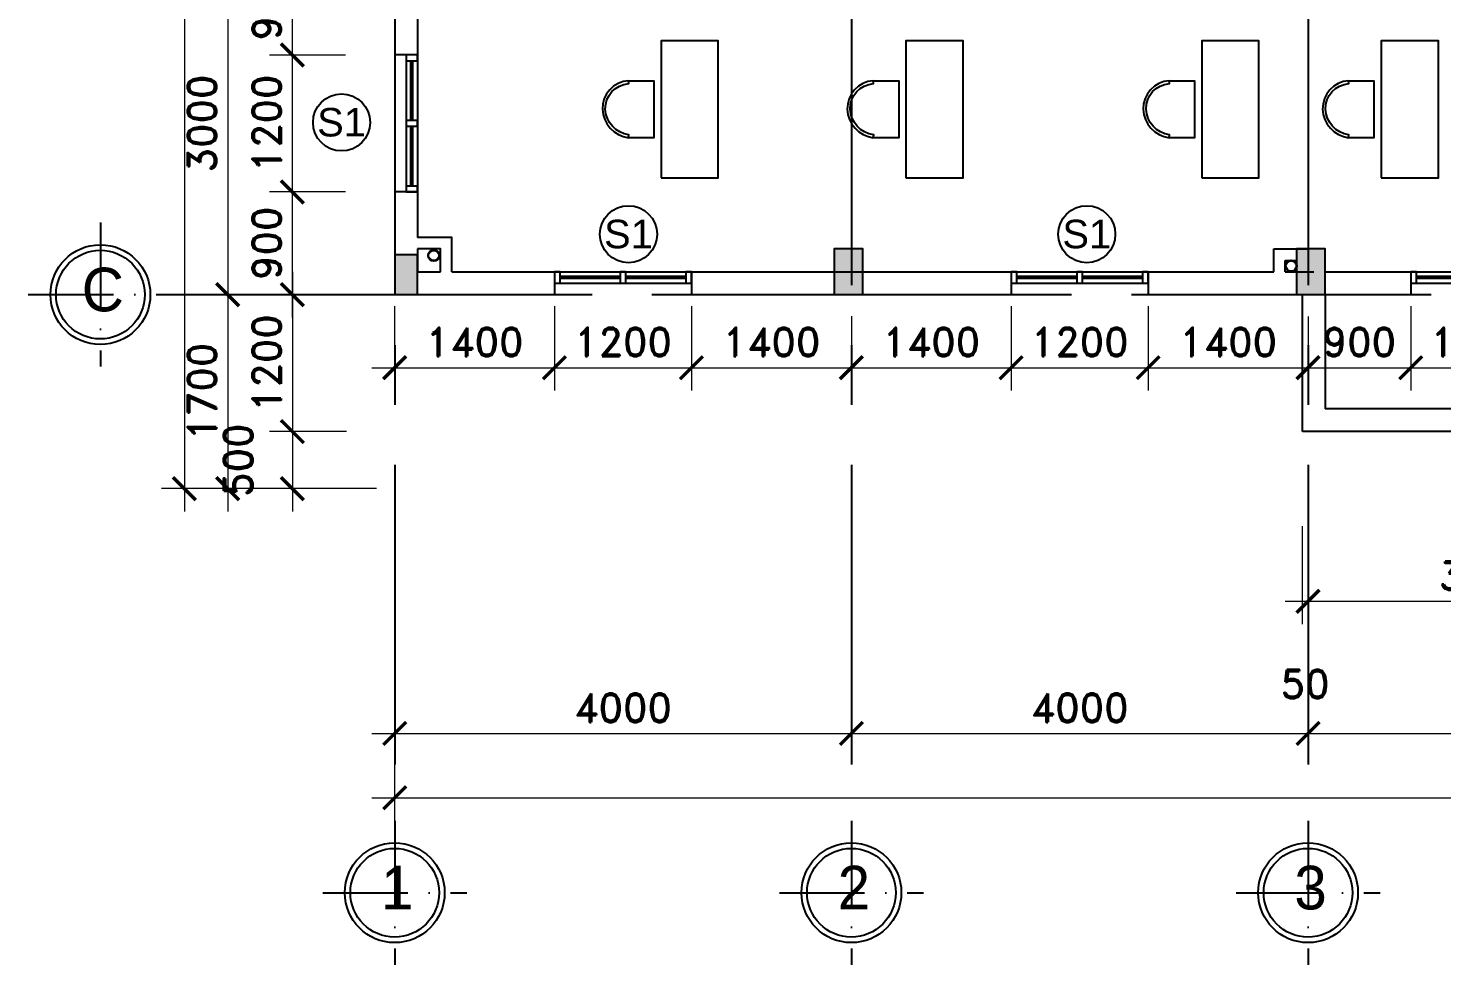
# Model space of a CAD drawing. Header units: inches. Extents: x 452443 to 881249, y 975131 to 1198310.
# Drawn here: x 675110 to 687490, y 1175426 to 1183633 of the extents above; entities that cross this region are included whole.
import ezdxf
from ezdxf.enums import TextEntityAlignment as Align

# ---------------------------------------------------------------- set-up
doc = ezdxf.new("R2010")
doc.units = ezdxf.units.IN
doc.header["$LTSCALE"] = 3.5
doc.header["$MEASUREMENT"] = 0
doc.linetypes.add('ACAD_ISO10W100', pattern=[18, 12, -3, 0, -3])
doc.linetypes.add('CENTER', pattern=[2, 1.25, -0.25, 0.25, -0.25])
for name, color, linetype in [('cot', 1, 'Continuous'), ('CUA', 4, 'Continuous'), ('DOOR-84', 84, 'Continuous'), ('hatch vl', 4, 'Continuous'), ('NOI THAT', 42, 'Continuous'), ('phong', 2, 'Continuous'), ('text', 3, 'Continuous'), ('thuocdo', 3, 'Continuous'), ('Truc', 252, 'Continuous'), ('VISIONABLE-LINE126', 126, 'Continuous')]:
    doc.layers.add(name, color=color, linetype=linetype)
doc.styles.add('chu 1', font='VHELVEN0.TTF')
doc.styles.add('romand', font='romand.shx')
doc.styles.add('STYLE5', font='VAVON_.TTF')
doc.dimstyles.new('TL100', dxfattribs={"dimscale": 100, "dimtxt": 2.5, "dimasz": 2, "dimexe": 2, "dimexo": 1, "dimgap": 1, "dimtad": 1, "dimdec": 0, "dimzin": 0, "dimdsep": 46, "dimtxsty": 'romand', "dimblk": 'ARCHTICK', "dimcen": 2, "dimdle": 2, "dimclrd": 256, "dimclre": 256, "dimclrt": 7, "dimadec": 0, "dimazin": 0, "dimtfac": 0.004, "dimtdec": 0, "dimtmove": 2, "dimatfit": 3, "dimfxl": 1, "dimtolj": 1, "dimtzin": 0, "dimlwd": 20, "dimlwe": 20, "dimarcsym": 1})

# ---------------------------------------------------------------- blocks, each defined once
blk = doc.blocks.new('truc tron')
at = {"layer": 'DOOR-84', "linetype": 'ACAD_ISO10W100', "ltscale": 20}
for p, q in [((0, -710), (0, 710)), ((710, 0), (-710, 0))]:
    blk.add_line(p, q, dxfattribs=at)
at = {"layer": 'DOOR-84', "linetype": 'Continuous'}
blk.add_circle((0, 0), 492, dxfattribs=at)
at = {"layer": 'NOI THAT', "linetype": 'Continuous'}
blk.add_circle((0, 0), 437, dxfattribs=at)
blk = doc.blocks.new('CS-1200')
for p, q in [((0, 100), (1200, 100)), ((0, 0), (1200, 0)), ((575, 60), (50, 60)), ((575, 40), (50, 40)), ((1150, 60), (625, 60)), ((1150, 40), (625, 40))]:
    blk.add_line(p, q)
at = {"ltscale": 5}
for points in [[(0, 0), (50, 0), (50, 100), (0, 100)], [(575, 0), (625, 0), (625, 100), (575, 100)], [(1150, 0), (1200, 0), (1200, 100), (1150, 100)]]:
    blk.add_lwpolyline(points, close=True, dxfattribs=at)
blk = doc.blocks.new('banhoc')
blk.add_lwpolyline([(-600, -500), (-600, 0), (600, 0), (600, -500)], close=True)
blk.add_lwpolyline([(250, -786), (250, -564), (-250, -564), (-250, -786)])
blk.add_lwpolyline([(1, -989, 0.400527), (225, -784), (250, -786, -0.400825), (0, -1014, -0.365678), (-250, -786), (-225, -783, 0.365407)], format="xyb", close=True)
blk = doc.blocks.new('_ArchTick')
at = {"color": 0, "linetype": 'ByBlock', "const_width": 0.15}
blk.add_lwpolyline([(-0.5, -0.5), (0.5, 0.5)], dxfattribs=at)
blk = doc.blocks.new('*D3151')
at = {"layer": 'DEFPOINTS', "color": 0}
for p in [(678319, 1178300), (682319, 1178111), (682319, 1177453)]:
    blk.add_point(p, dxfattribs=at)
at = {"layer": 'thuocdo', "lineweight": 20}
for p, q in [((678319, 1178200), (678319, 1177253)), ((682319, 1178011), (682319, 1177253)), ((678119, 1177453), (682519, 1177453))]:
    blk.add_line(p, q, dxfattribs=at)
at = {"layer": 'thuocdo', "lineweight": 20, "xscale": 200, "yscale": 200, "zscale": 200, "rotation": 180}
blk.add_blockref('_ArchTick', (678319, 1177453), dxfattribs=at)
at = {"layer": 'thuocdo', "lineweight": 20, "xscale": 200, "yscale": 200, "zscale": 200}
blk.add_blockref('_ArchTick', (682319, 1177453), dxfattribs=at)
at = {"layer": 'thuocdo', "color": 7, "insert": (680319, 1177678), "char_height": 250, "attachment_point": 5, "style": 'romand'}
blk.add_mtext('\\A1;4000', dxfattribs=at)
blk = doc.blocks.new('*D3152')
at = {"layer": 'DEFPOINTS', "color": 0}
for p in [(682319, 1178111), (686319, 1177602), (686319, 1177453)]:
    blk.add_point(p, dxfattribs=at)
at = {"layer": 'thuocdo', "lineweight": 20}
for p, q in [((682319, 1178011), (682319, 1177253)), ((686319, 1177502), (686319, 1177253)), ((682119, 1177453), (686519, 1177453))]:
    blk.add_line(p, q, dxfattribs=at)
at = {"layer": 'thuocdo', "lineweight": 20, "xscale": 200, "yscale": 200, "zscale": 200, "rotation": 180}
blk.add_blockref('_ArchTick', (682319, 1177453), dxfattribs=at)
at = {"layer": 'thuocdo', "lineweight": 20, "xscale": 200, "yscale": 200, "zscale": 200}
blk.add_blockref('_ArchTick', (686319, 1177453), dxfattribs=at)
at = {"layer": 'thuocdo', "color": 7, "insert": (684319, 1177678), "char_height": 250, "attachment_point": 5, "style": 'romand'}
blk.add_mtext('\\A1;4000', dxfattribs=at)
blk = doc.blocks.new('*D3153')
at = {"layer": 'DEFPOINTS', "color": 0}
for p in [(686319, 1177602), (690319, 1177602), (690319, 1177453)]:
    blk.add_point(p, dxfattribs=at)
at = {"layer": 'thuocdo', "lineweight": 20}
for p, q in [((686319, 1177502), (686319, 1177253)), ((690319, 1177502), (690319, 1177253)), ((686119, 1177453), (690519, 1177453))]:
    blk.add_line(p, q, dxfattribs=at)
at = {"layer": 'thuocdo', "lineweight": 20, "xscale": 200, "yscale": 200, "zscale": 200, "rotation": 180}
blk.add_blockref('_ArchTick', (686319, 1177453), dxfattribs=at)
at = {"layer": 'thuocdo', "lineweight": 20, "xscale": 200, "yscale": 200, "zscale": 200}
blk.add_blockref('_ArchTick', (690319, 1177453), dxfattribs=at)
at = {"layer": 'thuocdo', "color": 7, "insert": (688319, 1177678), "char_height": 250, "attachment_point": 5, "style": 'romand'}
blk.add_mtext('\\A1;4000', dxfattribs=at)
blk = doc.blocks.new('*D3162')
at = {"layer": 'DEFPOINTS', "color": 0}
for p in [(677802, 1184298), (676857, 1181298), (678169, 1181298)]:
    blk.add_point(p, dxfattribs=at)
at = {"layer": 'thuocdo', "lineweight": 20}
for p, q in [((676857, 1184498), (676857, 1181098)), ((677702, 1184298), (676657, 1184298)), ((678069, 1181298), (676657, 1181298))]:
    blk.add_line(p, q, dxfattribs=at)
at = {"layer": 'thuocdo', "lineweight": 20, "xscale": 200, "yscale": 200, "zscale": 200}
for p, rotation in [((676857, 1184298), 90), ((676857, 1181298), 270)]:
    blk.add_blockref('_ArchTick', p, dxfattribs=dict(at, rotation=rotation))
at = {"layer": 'thuocdo', "color": 7, "insert": (676632, 1182798), "char_height": 250, "attachment_point": 5, "rotation": 90, "style": 'romand'}
blk.add_mtext('\\A1;3000', dxfattribs=at)
blk = doc.blocks.new('*D3163')
at = {"layer": 'DEFPOINTS', "color": 0}
for p in [(677996, 1181298), (676857, 1179598), (677996, 1179598)]:
    blk.add_point(p, dxfattribs=at)
at = {"layer": 'thuocdo', "lineweight": 20}
for p, q in [((676857, 1181498), (676857, 1179398)), ((677896, 1181298), (676657, 1181298)), ((677896, 1179598), (676657, 1179598))]:
    blk.add_line(p, q, dxfattribs=at)
at = {"layer": 'thuocdo', "lineweight": 20, "xscale": 200, "yscale": 200, "zscale": 200}
for p, rotation in [((676857, 1181298), 90), ((676857, 1179598), 270)]:
    blk.add_blockref('_ArchTick', p, dxfattribs=dict(at, rotation=rotation))
at = {"layer": 'thuocdo', "color": 7, "insert": (676632, 1180448), "char_height": 250, "attachment_point": 5, "rotation": 90, "style": 'romand'}
blk.add_mtext('\\A1;1700', dxfattribs=at)
blk = doc.blocks.new('*D3164')
at = {"layer": 'DEFPOINTS', "color": 0}
for p in [(678274, 1195798), (676477, 1179598), (678259, 1179598)]:
    blk.add_point(p, dxfattribs=at)
at = {"layer": 'thuocdo', "lineweight": 20}
for p, q in [((676477, 1195998), (676477, 1179398)), ((678174, 1195798), (676277, 1195798)), ((678159, 1179598), (676277, 1179598))]:
    blk.add_line(p, q, dxfattribs=at)
at = {"layer": 'thuocdo', "lineweight": 20, "xscale": 200, "yscale": 200, "zscale": 200}
for p, rotation in [((676477, 1195798), 90), ((676477, 1179598), 270)]:
    blk.add_blockref('_ArchTick', p, dxfattribs=dict(at, rotation=rotation))
at = {"layer": 'thuocdo', "color": 7, "insert": (676252, 1187698), "char_height": 250, "attachment_point": 5, "rotation": 90, "style": 'romand'}
blk.add_mtext('\\A1;16200', dxfattribs=at)
blk = doc.blocks.new('*D3165')
at = {"layer": 'DEFPOINTS', "color": 0}
for p in [(678319, 1178383), (706819, 1178383), (706819, 1176889)]:
    blk.add_point(p, dxfattribs=at)
at = {"layer": 'thuocdo', "lineweight": 20}
for p, q in [((678319, 1178283), (678319, 1176689)), ((706819, 1178283), (706819, 1176689)), ((678119, 1176889), (707019, 1176889))]:
    blk.add_line(p, q, dxfattribs=at)
at = {"layer": 'thuocdo', "lineweight": 20, "xscale": 200, "yscale": 200, "zscale": 200, "rotation": 180}
blk.add_blockref('_ArchTick', (678319, 1176889), dxfattribs=at)
at = {"layer": 'thuocdo', "lineweight": 20, "xscale": 200, "yscale": 200, "zscale": 200}
blk.add_blockref('_ArchTick', (706819, 1176889), dxfattribs=at)
at = {"layer": 'thuocdo', "color": 7, "insert": (692569, 1177114), "char_height": 250, "attachment_point": 5, "style": 'romand'}
blk.add_mtext('\\A1;28500', dxfattribs=at)
blk = doc.blocks.new('*D3176')
at = {"layer": 'DEFPOINTS', "color": 0}
for p in [(678319, 1181298), (679719, 1181298), (679719, 1180658)]:
    blk.add_point(p, dxfattribs=at)
at = {"layer": 'thuocdo', "lineweight": 20}
for p, q in [((678319, 1181198), (678319, 1180458)), ((679719, 1181198), (679719, 1180458)), ((678119, 1180658), (679919, 1180658))]:
    blk.add_line(p, q, dxfattribs=at)
at = {"layer": 'thuocdo', "lineweight": 20, "xscale": 200, "yscale": 200, "zscale": 200, "rotation": 180}
blk.add_blockref('_ArchTick', (678319, 1180658), dxfattribs=at)
at = {"layer": 'thuocdo', "lineweight": 20, "xscale": 200, "yscale": 200, "zscale": 200}
blk.add_blockref('_ArchTick', (679719, 1180658), dxfattribs=at)
at = {"layer": 'thuocdo', "color": 7, "insert": (679019, 1180883), "char_height": 250, "attachment_point": 5, "style": 'romand'}
blk.add_mtext('\\A1;1400', dxfattribs=at)
blk = doc.blocks.new('*D3177')
at = {"layer": 'DEFPOINTS', "color": 0}
for p in [(679719, 1181298), (680919, 1181298), (680919, 1180658)]:
    blk.add_point(p, dxfattribs=at)
at = {"layer": 'thuocdo', "lineweight": 20}
for p, q in [((679719, 1181198), (679719, 1180458)), ((680919, 1181198), (680919, 1180458)), ((679519, 1180658), (681119, 1180658))]:
    blk.add_line(p, q, dxfattribs=at)
at = {"layer": 'thuocdo', "lineweight": 20, "xscale": 200, "yscale": 200, "zscale": 200, "rotation": 180}
blk.add_blockref('_ArchTick', (679719, 1180658), dxfattribs=at)
at = {"layer": 'thuocdo', "lineweight": 20, "xscale": 200, "yscale": 200, "zscale": 200}
blk.add_blockref('_ArchTick', (680919, 1180658), dxfattribs=at)
at = {"layer": 'thuocdo', "color": 7, "insert": (680319, 1180883), "char_height": 250, "attachment_point": 5, "style": 'romand'}
blk.add_mtext('\\A1;1200', dxfattribs=at)
blk = doc.blocks.new('*D3178')
at = {"layer": 'DEFPOINTS', "color": 0}
for p in [(680919, 1181298), (682319, 1181211), (682319, 1180658)]:
    blk.add_point(p, dxfattribs=at)
at = {"layer": 'thuocdo', "lineweight": 20}
for p, q in [((680919, 1181198), (680919, 1180458)), ((682319, 1181111), (682319, 1180458)), ((680719, 1180658), (682519, 1180658))]:
    blk.add_line(p, q, dxfattribs=at)
at = {"layer": 'thuocdo', "lineweight": 20, "xscale": 200, "yscale": 200, "zscale": 200, "rotation": 180}
blk.add_blockref('_ArchTick', (680919, 1180658), dxfattribs=at)
at = {"layer": 'thuocdo', "lineweight": 20, "xscale": 200, "yscale": 200, "zscale": 200}
blk.add_blockref('_ArchTick', (682319, 1180658), dxfattribs=at)
at = {"layer": 'thuocdo', "color": 7, "insert": (681619, 1180883), "char_height": 250, "attachment_point": 5, "style": 'romand'}
blk.add_mtext('\\A1;1400', dxfattribs=at)
blk = doc.blocks.new('*D3179')
at = {"layer": 'DEFPOINTS', "color": 0}
for p in [(682319, 1181211), (683719, 1181298), (683719, 1180658)]:
    blk.add_point(p, dxfattribs=at)
at = {"layer": 'thuocdo', "lineweight": 20}
for p, q in [((683719, 1181198), (683719, 1180458)), ((682319, 1181111), (682319, 1180458)), ((682119, 1180658), (683919, 1180658))]:
    blk.add_line(p, q, dxfattribs=at)
at = {"layer": 'thuocdo', "lineweight": 20, "xscale": 200, "yscale": 200, "zscale": 200, "rotation": 180}
blk.add_blockref('_ArchTick', (682319, 1180658), dxfattribs=at)
at = {"layer": 'thuocdo', "lineweight": 20, "xscale": 200, "yscale": 200, "zscale": 200}
blk.add_blockref('_ArchTick', (683719, 1180658), dxfattribs=at)
at = {"layer": 'thuocdo', "color": 7, "insert": (683019, 1180883), "char_height": 250, "attachment_point": 5, "style": 'romand'}
blk.add_mtext('\\A1;1400', dxfattribs=at)
blk = doc.blocks.new('*D3180')
at = {"layer": 'DEFPOINTS', "color": 0}
for p in [(683719, 1181298), (684919, 1181298), (684919, 1180658)]:
    blk.add_point(p, dxfattribs=at)
at = {"layer": 'thuocdo', "lineweight": 20}
for p, q in [((683719, 1181198), (683719, 1180458)), ((684919, 1181198), (684919, 1180458)), ((683519, 1180658), (685119, 1180658))]:
    blk.add_line(p, q, dxfattribs=at)
at = {"layer": 'thuocdo', "lineweight": 20, "xscale": 200, "yscale": 200, "zscale": 200, "rotation": 180}
blk.add_blockref('_ArchTick', (683719, 1180658), dxfattribs=at)
at = {"layer": 'thuocdo', "lineweight": 20, "xscale": 200, "yscale": 200, "zscale": 200}
blk.add_blockref('_ArchTick', (684919, 1180658), dxfattribs=at)
at = {"layer": 'thuocdo', "color": 7, "insert": (684319, 1180883), "char_height": 250, "attachment_point": 5, "style": 'romand'}
blk.add_mtext('\\A1;1200', dxfattribs=at)
blk = doc.blocks.new('*D3181')
at = {"layer": 'DEFPOINTS', "color": 0}
for p in [(684919, 1181298), (686319, 1181208), (686319, 1180658)]:
    blk.add_point(p, dxfattribs=at)
at = {"layer": 'thuocdo', "lineweight": 20}
for p, q in [((684919, 1181198), (684919, 1180458)), ((686319, 1181108), (686319, 1180458)), ((684719, 1180658), (686519, 1180658))]:
    blk.add_line(p, q, dxfattribs=at)
at = {"layer": 'thuocdo', "lineweight": 20, "xscale": 200, "yscale": 200, "zscale": 200, "rotation": 180}
blk.add_blockref('_ArchTick', (684919, 1180658), dxfattribs=at)
at = {"layer": 'thuocdo', "lineweight": 20, "xscale": 200, "yscale": 200, "zscale": 200}
blk.add_blockref('_ArchTick', (686319, 1180658), dxfattribs=at)
at = {"layer": 'thuocdo', "color": 7, "insert": (685619, 1180883), "char_height": 250, "attachment_point": 5, "style": 'romand'}
blk.add_mtext('\\A1;1400', dxfattribs=at)
blk = doc.blocks.new('*D3182')
at = {"layer": 'DEFPOINTS', "color": 0}
for p in [(686319, 1181208), (687219, 1181298), (687219, 1180658)]:
    blk.add_point(p, dxfattribs=at)
at = {"layer": 'thuocdo', "lineweight": 20}
for p, q in [((687219, 1181198), (687219, 1180458)), ((686319, 1181108), (686319, 1180458)), ((686119, 1180658), (687419, 1180658))]:
    blk.add_line(p, q, dxfattribs=at)
at = {"layer": 'thuocdo', "lineweight": 20, "xscale": 200, "yscale": 200, "zscale": 200, "rotation": 180}
blk.add_blockref('_ArchTick', (686319, 1180658), dxfattribs=at)
at = {"layer": 'thuocdo', "lineweight": 20, "xscale": 200, "yscale": 200, "zscale": 200}
blk.add_blockref('_ArchTick', (687219, 1180658), dxfattribs=at)
at = {"layer": 'thuocdo', "color": 7, "insert": (686769, 1180883), "char_height": 250, "attachment_point": 5, "style": 'romand'}
blk.add_mtext('\\A1;900', dxfattribs=at)
blk = doc.blocks.new('*D3183')
at = {"layer": 'DEFPOINTS', "color": 0}
for p in [(687219, 1181298), (688419, 1181298), (688419, 1180658)]:
    blk.add_point(p, dxfattribs=at)
at = {"layer": 'thuocdo', "lineweight": 20}
for p, q in [((687219, 1181198), (687219, 1180458)), ((688419, 1181198), (688419, 1180458)), ((687019, 1180658), (688619, 1180658))]:
    blk.add_line(p, q, dxfattribs=at)
at = {"layer": 'thuocdo', "lineweight": 20, "xscale": 200, "yscale": 200, "zscale": 200, "rotation": 180}
blk.add_blockref('_ArchTick', (687219, 1180658), dxfattribs=at)
at = {"layer": 'thuocdo', "lineweight": 20, "xscale": 200, "yscale": 200, "zscale": 200}
blk.add_blockref('_ArchTick', (688419, 1180658), dxfattribs=at)
at = {"layer": 'thuocdo', "color": 7, "insert": (687819, 1180883), "char_height": 250, "attachment_point": 5, "style": 'romand'}
blk.add_mtext('\\A1;1200', dxfattribs=at)
blk = doc.blocks.new('*D3195')
at = {"layer": 'DEFPOINTS', "color": 0}
for p in [(686319, 1179368), (689469, 1179368), (689469, 1178611)]:
    blk.add_point(p, dxfattribs=at)
at = {"layer": 'thuocdo', "lineweight": 20}
for p, q in [((686319, 1179268), (686319, 1178411)), ((689469, 1179268), (689469, 1178411)), ((686119, 1178611), (689669, 1178611))]:
    blk.add_line(p, q, dxfattribs=at)
at = {"layer": 'thuocdo', "lineweight": 20, "xscale": 200, "yscale": 200, "zscale": 200, "rotation": 180}
blk.add_blockref('_ArchTick', (686319, 1178611), dxfattribs=at)
at = {"layer": 'thuocdo', "lineweight": 20, "xscale": 200, "yscale": 200, "zscale": 200}
blk.add_blockref('_ArchTick', (689469, 1178611), dxfattribs=at)
at = {"layer": 'thuocdo', "color": 7, "insert": (687894, 1178836), "char_height": 250, "attachment_point": 5, "style": 'romand'}
blk.add_mtext('\\A1;3150', dxfattribs=at)
blk = doc.blocks.new('*D3200')
at = {"layer": 'DEFPOINTS', "color": 0}
for p in [(686269, 1179368), (686319, 1179368), (686319, 1178611)]:
    blk.add_point(p, dxfattribs=at)
at = {"layer": 'thuocdo', "lineweight": 20}
for p, q in [((686269, 1179268), (686269, 1178411)), ((686319, 1179268), (686319, 1178411)), ((686269, 1178611), (686319, 1178611))]:
    blk.add_line(p, q, dxfattribs=at)
at = {"layer": 'thuocdo', "color": 7, "insert": (686294, 1177886), "char_height": 250, "attachment_point": 5, "style": 'romand'}
blk.add_mtext('\\A1;50', dxfattribs=at)
blk = doc.blocks.new('*D3202')
at = {"layer": 'DEFPOINTS', "color": 0}
for p in [(677423, 1182198), (677987, 1182198), (677661, 1181298)]:
    blk.add_point(p, dxfattribs=at)
at = {"layer": 'thuocdo', "lineweight": 20}
for p, q in [((677423, 1181098), (677423, 1182398)), ((677887, 1182198), (677223, 1182198)), ((677561, 1181298), (677223, 1181298))]:
    blk.add_line(p, q, dxfattribs=at)
at = {"layer": 'thuocdo', "lineweight": 20, "xscale": 200, "yscale": 200, "zscale": 200}
for p, rotation in [((677423, 1182198), 90), ((677423, 1181298), 270)]:
    blk.add_blockref('_ArchTick', p, dxfattribs=dict(at, rotation=rotation))
at = {"layer": 'thuocdo', "color": 7, "insert": (677198, 1181748), "char_height": 250, "attachment_point": 5, "rotation": 90, "style": 'romand'}
blk.add_mtext('\\A1;900', dxfattribs=at)
blk = doc.blocks.new('*D3203')
at = {"layer": 'DEFPOINTS', "color": 0}
for p in [(677423, 1183398), (677987, 1183398), (677987, 1182198)]:
    blk.add_point(p, dxfattribs=at)
at = {"layer": 'thuocdo', "lineweight": 20}
for p, q in [((677423, 1181998), (677423, 1183598)), ((677887, 1183398), (677223, 1183398)), ((677887, 1182198), (677223, 1182198))]:
    blk.add_line(p, q, dxfattribs=at)
at = {"layer": 'thuocdo', "lineweight": 20, "xscale": 200, "yscale": 200, "zscale": 200}
for p, rotation in [((677423, 1183398), 90), ((677423, 1182198), 270)]:
    blk.add_blockref('_ArchTick', p, dxfattribs=dict(at, rotation=rotation))
at = {"layer": 'thuocdo', "color": 7, "insert": (677198, 1182798), "char_height": 250, "attachment_point": 5, "rotation": 90, "style": 'romand'}
blk.add_mtext('\\A1;1200', dxfattribs=at)
blk = doc.blocks.new('*D3204')
at = {"layer": 'DEFPOINTS', "color": 0}
for p in [(677423, 1184298), (677987, 1184298), (677987, 1183398)]:
    blk.add_point(p, dxfattribs=at)
at = {"layer": 'thuocdo', "lineweight": 20}
for p, q in [((677423, 1183198), (677423, 1184498)), ((677887, 1184298), (677223, 1184298)), ((677887, 1183398), (677223, 1183398))]:
    blk.add_line(p, q, dxfattribs=at)
at = {"layer": 'thuocdo', "lineweight": 20, "xscale": 200, "yscale": 200, "zscale": 200}
for p, rotation in [((677423, 1184298), 90), ((677423, 1183398), 270)]:
    blk.add_blockref('_ArchTick', p, dxfattribs=dict(at, rotation=rotation))
at = {"layer": 'thuocdo', "color": 7, "insert": (677198, 1183848), "char_height": 250, "attachment_point": 5, "rotation": 90, "style": 'romand'}
blk.add_mtext('\\A1;900', dxfattribs=at)
blk = doc.blocks.new('*D3264')
at = {"layer": 'DEFPOINTS', "color": 0}
for p in [(677996, 1181298), (677423, 1180098), (677996, 1180098)]:
    blk.add_point(p, dxfattribs=at)
at = {"layer": 'thuocdo', "lineweight": 20}
for p, q in [((677423, 1181498), (677423, 1179898)), ((677896, 1181298), (677223, 1181298)), ((677896, 1180098), (677223, 1180098))]:
    blk.add_line(p, q, dxfattribs=at)
at = {"layer": 'thuocdo', "lineweight": 20, "xscale": 200, "yscale": 200, "zscale": 200}
for p, rotation in [((677423, 1181298), 90), ((677423, 1180098), 270)]:
    blk.add_blockref('_ArchTick', p, dxfattribs=dict(at, rotation=rotation))
at = {"layer": 'thuocdo', "color": 7, "insert": (677198, 1180698), "char_height": 250, "attachment_point": 5, "rotation": 90, "style": 'romand'}
blk.add_mtext('\\A1;1200', dxfattribs=at)
blk = doc.blocks.new('*D3265')
at = {"layer": 'DEFPOINTS', "color": 0}
for p in [(677996, 1180098), (677423, 1179598), (677996, 1179598)]:
    blk.add_point(p, dxfattribs=at)
at = {"layer": 'thuocdo', "lineweight": 20}
for p, q in [((677423, 1180298), (677423, 1179398)), ((677896, 1180098), (677223, 1180098)), ((677896, 1179598), (677223, 1179598))]:
    blk.add_line(p, q, dxfattribs=at)
at = {"layer": 'thuocdo', "lineweight": 20, "xscale": 200, "yscale": 200, "zscale": 200}
for p, rotation in [((677423, 1180098), 90), ((677423, 1179598), 270)]:
    blk.add_blockref('_ArchTick', p, dxfattribs=dict(at, rotation=rotation))
at = {"layer": 'thuocdo', "color": 7, "insert": (676948, 1179848), "char_height": 250, "attachment_point": 5, "rotation": 90, "style": 'romand'}
blk.add_mtext('\\A1;500', dxfattribs=at)

msp = doc.modelspace()

# ---------------------------------------------------------------- hatches: boundary and pattern name
at = {"layer": 'cot'}
for points in [[(682169.4, 1181298.2), (682419.4, 1181298.2), (682419.4, 1181698.2), (682169.4, 1181698.2)], [(686219.4, 1181298.2), (686469.4, 1181298.2), (686469.4, 1181698.2), (686219.4, 1181698.2)], [(678319.4, 1181298.2), (678519.4, 1181298.2), (678519.4, 1181648.2), (678319.4, 1181648.2)]]:
    msp.add_hatch(color=256, dxfattribs=at).paths.add_polyline_path(points)

# ---------------------------------------------------------------- linework, layer by layer
for points in [[(682169.4, 1181298.2), (682419.4, 1181298.2), (682419.4, 1181698.2), (682169.4, 1181698.2)], [(686219.4, 1181298.2), (686469.4, 1181298.2), (686469.4, 1181698.2), (686219.4, 1181698.2)], [(678319.4, 1181298.2), (678519.4, 1181298.2), (678519.4, 1181648.2), (678319.4, 1181648.2)]]:
    msp.add_lwpolyline(points, close=True, dxfattribs=at)
at = {"layer": 'hatch vl'}
for centre in [(677853.9, 1182807.5), (680366.8, 1181827.7), (684381.1, 1181827.7)]:
    msp.add_circle(centre, 250, dxfattribs=at)
at = {"layer": 'phong'}
for p, q in [((686019.4, 1181498.2), (686019.4, 1181698.2)), ((686019.4, 1181698.2), (686319.4, 1181698.2)), ((686119.4, 1181498.2), (686119.4, 1181598.2)), ((686119.4, 1181598.2), (686219.4, 1181598.2)), ((686269.4, 1180098.2), (686269.4, 1181298.2)), ((689469, 1180098.2), (686269.4, 1180098.2))]:
    msp.add_line(p, q, dxfattribs=at)
for points in [[(678319.4, 1185198.2), (678319.4, 1183398.2)], [(678519.4, 1185198.2), (678519.4, 1183398.2)], [(678519.4, 1183398.2), (678319.4, 1183398.2)], [(678319.4, 1182198.2), (678319.4, 1181298.2), (679719.4, 1181298.2)], [(678519.4, 1182198.2), (678319.4, 1182198.2)], [(678519.4, 1182198.2), (678519.4, 1181798.2)], [(678819.4, 1181498.2), (678819.4, 1181798.2), (678519.4, 1181798.2)], [(678719.4, 1181498.2), (678719.4, 1181698.2), (678519.4, 1181698.2)], [(678519.4, 1181698.2), (678519.4, 1181498.2), (678719.4, 1181498.2)], [(678819.4, 1181498.2), (679719.4, 1181498.2)], [(679719.4, 1181498.2), (679719.4, 1181298.2)], [(680919.4, 1181498.2), (683719.4, 1181498.2)], [(680919.4, 1181498.2), (680919.4, 1181298.2)], [(683719.4, 1181498.2), (683719.4, 1181298.2)], [(684919.4, 1181498.2), (684919.4, 1181298.2)], [(684919.4, 1181498.2), (686019.4, 1181498.2)], [(686119.4, 1181498.2), (686369.4, 1181498.2)], [(686469.4, 1181498.2), (687219.4, 1181498.2)], [(687219.4, 1181498.2), (687219.4, 1181298.2)], [(680919.4, 1181298.2), (683719.4, 1181298.2)], [(684919.4, 1181298.2), (686269.4, 1181298.2)], [(686469.4, 1181298.2), (686469.4, 1180298.2)], [(686469.4, 1181298.2), (687219.4, 1181298.2)], [(689469, 1180298.2), (686469.4, 1180298.2)]]:
    msp.add_lwpolyline(points, dxfattribs=at)
at = {"layer": 'thuocdo'}
for centre, radius in [((678661.1, 1181641.4), 50), ((678661.1, 1181641.4), 45), ((686170.8, 1181549.7), 50), ((686170.8, 1181549.7), 45)]:
    msp.add_circle(centre, radius, dxfattribs=at)
at = {"layer": 'Truc', "linetype": 'CENTER', "ltscale": 600}
for points in [[(678319.4, 1196606.8), (678319.4, 1176688.6)], [(682319.4, 1196606.8), (682319.4, 1176688.6)], [(686319.4, 1196606.8), (686319.4, 1176641.1)], [(676372.5, 1181298.2), (708909.4, 1181298.2)]]:
    msp.add_lwpolyline(points, dxfattribs=at)

# ---------------------------------------------------------------- block references
at = {"xscale": -1, "rotation": 270}
for p in [(681152.9, 1182923.1), (683297.5, 1182923.1), (685889.2, 1182923.1), (687460.6, 1182923.1)]:
    msp.add_blockref('banhoc', p, dxfattribs=at)
at = {"layer": 'CUA', "rotation": 270}
msp.add_blockref('CS-1200', (678419.4, 1183398.2), dxfattribs=at)
at = {"layer": 'CUA'}
for p in [(679719.4, 1181398.2), (683719.4, 1181398.2), (687219.4, 1181398.2)]:
    msp.add_blockref('CS-1200', p, dxfattribs=at)
at = {"layer": 'VISIONABLE-LINE126', "linetype": 'Continuous', "xscale": 0.8886240000138059, "yscale": 0.8886240000138059, "zscale": 0.8886240000138059, "rotation": 180}
for p in [(675741.2, 1181298.2), (678319.4, 1176057.3), (682319.4, 1176057.3), (686319.4, 1176057.3)]:
    msp.add_blockref('truc tron', p, dxfattribs=at)

# ---------------------------------------------------------------- texts
at = {"char_height": 250, "width": 407.041, "attachment_point": 5, "style": 'chu 1'}
for insert in [(677853.9, 1182807.5), (680366.8, 1181827.7), (684381.1, 1181827.7)]:
    msp.add_mtext('S1', dxfattribs=dict(at, insert=insert))
at = {"layer": 'text', "linetype": 'Continuous', "style": 'STYLE5'}
for s, p in [('C', (675762.9, 1181151.6)), ('1', (678341.1, 1175910.7)), ('2', (682341.1, 1175910.7)), ('3', (686341.1, 1175910.7))]:
    msp.add_text(s, height=382.5, dxfattribs=at).set_placement(p, align=Align.CENTER)

# ---------------------------------------------------------------- dimensions: what is measured, and where the dimension line sits
at = {"layer": 'thuocdo'}
for base, p1, p2, override, picture, middle in [((676476.8, 1179598.2), (678273.7, 1195798.2), (678259.1, 1179598.2), {"dimarcsym": 1}, '*D3164', (676251.8, 1187698.2)), ((676856.8, 1181298.2), (677801.7, 1184298.2), (678169.4, 1181298.2), {"dimarcsym": 1}, '*D3162', (676631.8, 1182798.2)), ((677422.5, 1184298.2), (677987.2, 1183398.2), (677987.2, 1184298.2), {"dimfxl": 10, "dimarcsym": 1}, '*D3204', (677197.5, 1183848.2)), ((677422.5, 1183398.2), (677987.2, 1182198.2), (677987.2, 1183398.2), {"dimfxl": 10, "dimarcsym": 1}, '*D3203', (677197.5, 1182798.2)), ((677422.5, 1182198.2), (677661, 1181298.2), (677987.2, 1182198.2), {"dimfxl": 10, "dimarcsym": 1}, '*D3202', (677197.5, 1181748.2)), ((676856.8, 1179598.2), (677995.5, 1181298.2), (677995.5, 1179598.2), {"dimarcsym": 1}, '*D3163', (676631.8, 1180448.2)), ((677422.5, 1180098.2), (677995.5, 1181298.2), (677995.5, 1180098.2), {"dimfxl": 10, "dimarcsym": 1}, '*D3264', (677197.5, 1180698.2)), ((677422.5, 1179598.2), (677995.5, 1180098.2), (677995.5, 1179598.2), {"dimfxl": 10, "dimarcsym": 1}, '*D3265', (676947.5, 1179848.2))]:
    dim = msp.add_linear_dim(base=base, p1=p1, p2=p2, angle=90, dimstyle='TL100', override=override, dxfattribs=at)
    dim.commit()
    dim.dimension.update_dxf_attribs({"geometry": picture, "text_midpoint": middle})
for base, p1, p2, override, picture, middle in [((679719.4, 1180658.2), (678319.4, 1181298.2), (679719.4, 1181298.2), {"dimfxl": 10, "dimarcsym": 1}, '*D3176', (679019.4, 1180883.2)), ((680919.4, 1180658.2), (679719.4, 1181298.2), (680919.4, 1181298.2), {"dimfxl": 10, "dimarcsym": 1}, '*D3177', (680319.4, 1180883.2)), ((682319.4, 1180658.2), (680919.4, 1181298.2), (682319.4, 1181210.8), {"dimfxl": 10, "dimarcsym": 1}, '*D3178', (681619.4, 1180883.2)), ((683719.4, 1180658.2), (682319.4, 1181210.8), (683719.4, 1181298.2), {"dimfxl": 10, "dimarcsym": 1}, '*D3179', (683019.4, 1180883.2)), ((684919.4, 1180658.2), (683719.4, 1181298.2), (684919.4, 1181298.2), {"dimfxl": 10, "dimarcsym": 1}, '*D3180', (684319.4, 1180883.2)), ((686319.4, 1180658.2), (684919.4, 1181298.2), (686319.4, 1181208), {"dimfxl": 10, "dimarcsym": 1}, '*D3181', (685619.4, 1180883.2)), ((687219.4, 1180658.2), (686319.4, 1181208), (687219.4, 1181298.2), {"dimfxl": 10, "dimarcsym": 1}, '*D3182', (686769.4, 1180883.2)), ((688419.4, 1180658.2), (687219.4, 1181298.2), (688419.4, 1181298.2), {"dimfxl": 10, "dimarcsym": 1}, '*D3183', (687819.4, 1180883.2)), ((686319.4, 1178610.7), (686269.4, 1179368.3), (686319.4, 1179368.3), {"dimfxl": 10, "dimarcsym": 1}, '*D3200', (686294.4, 1177885.7)), ((689469, 1178610.7), (686319.4, 1179368.3), (689469, 1179368.3), {"dimfxl": 10, "dimarcsym": 1}, '*D3195', (687894.2, 1178835.7)), ((706819.4, 1176888.6), (678319.4, 1178382.6), (706819.4, 1178382.6), {"dimarcsym": 1}, '*D3165', (692569.4, 1177113.6)), ((682319.4, 1177453.2), (678319.4, 1178300.2), (682319.4, 1178110.6), {"dimarcsym": 1}, '*D3151', (680319.4, 1177678.2)), ((686319.4, 1177453.2), (682319.4, 1178110.6), (686319.4, 1177602.5), {"dimarcsym": 1}, '*D3152', (684319.4, 1177678.2)), ((690319.4, 1177453.2), (686319.4, 1177602.5), (690319.4, 1177602.5), {"dimarcsym": 1}, '*D3153', (688319.4, 1177678.2))]:
    dim = msp.add_linear_dim(base=base, p1=p1, p2=p2, dimstyle='TL100', override=override, dxfattribs=at)
    dim.commit()
    dim.dimension.update_dxf_attribs({"geometry": picture, "text_midpoint": middle})

doc.saveas('drawing.dxf')
